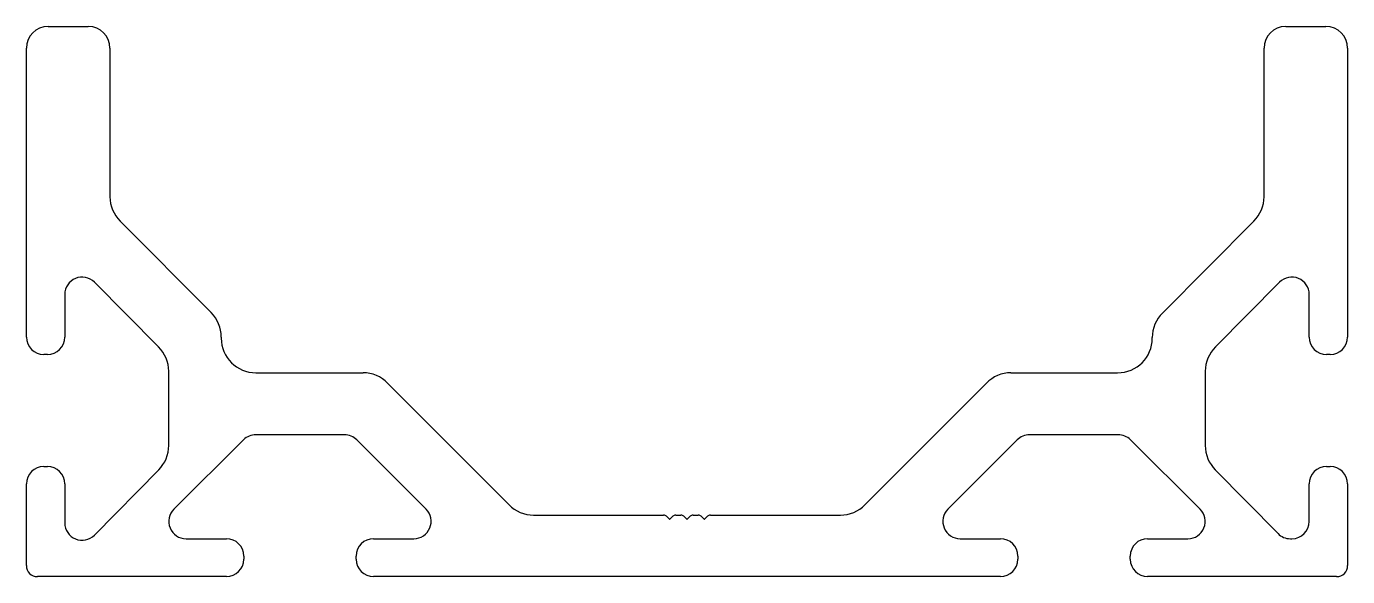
# Model space of a CAD drawing. Extents: x -38.1 to 38.1, y 0.2 to 31.9.
import ezdxf

# ---------------------------------------------------------------- set-up
doc = ezdxf.new("R2010")
doc.units = 0
doc.layers.add('1', color=7, linetype='CONTINUOUS')

msp = doc.modelspace()

# ---------------------------------------------------------------- linework, layer by layer
at = {"layer": '1', "color": 7, "linetype": 'CONTINUOUS'}
for p, q in [((-36.867, 31.91), (-34.545, 31.91)), ((34.536, 31.91), (36.857, 31.91)), ((-38.117, 13.978), (-38.117, 30.66)), ((-33.295, 30.66), (-33.295, 22.085)), ((33.286, 22.085), (33.286, 30.66)), ((38.107, 30.66), (38.107, 13.978)), ((-32.713, 20.674), (-27.457, 15.393)), ((27.424, 15.369), (32.703, 20.674)), ((-30.489, 13.415), (-34.196, 17.148)), ((34.187, 17.148), (30.48, 13.415)), ((-35.906, 16.444), (-35.906, 13.978)), ((35.896, 13.978), (35.896, 16.444)), ((-26.875, 13.982), (-26.875, 13.919)), ((26.842, 13.919), (26.842, 13.958)), ((-36.906, 12.978), (-37.117, 12.978)), ((37.107, 12.978), (36.896, 12.978)), ((-29.909, 7.72), (-29.909, 12.006)), ((-24.875, 11.919), (-18.694, 11.919)), ((18.685, 11.919), (24.842, 11.919)), ((29.899, 12.006), (29.899, 7.72)), ((-17.277, 11.331), (-10.272, 4.3)), ((10.263, 4.3), (17.268, 11.331)), ((-25.585, 8.054), (-29.611, 4.057)), ((-19.763, 8.345), (-24.88, 8.345)), ((-15.059, 4.055), (-19.056, 8.052)), ((19.046, 8.052), (15.049, 4.055)), ((24.871, 8.345), (19.753, 8.345)), ((29.601, 4.057), (25.575, 8.054)), ((-37.117, 6.51), (-36.906, 6.51)), ((-34.194, 2.553), (-30.484, 6.316)), ((30.475, 6.316), (34.093, 2.645)), ((36.896, 6.51), (37.107, 6.51)), ((-38.117, 0.795), (-38.117, 5.51)), ((-35.906, 5.51), (-35.906, 3.255)), ((35.896, 3.347), (35.896, 5.51)), ((38.107, 5.51), (38.107, 0.795)), ((-8.855, 3.711), (-1.358, 3.711)), ((-1.181, 3.638), (-1.01, 3.467)), ((-0.999, 3.467), (-0.828, 3.638)), ((-0.651, 3.711), (-0.358, 3.711)), ((-0.182, 3.638), (-0.01, 3.467)), ((0.001, 3.467), (0.172, 3.638)), ((0.349, 3.711), (0.642, 3.711)), ((0.818, 3.638), (0.989, 3.467)), ((1.001, 3.467), (1.172, 3.638)), ((1.349, 3.711), (8.846, 3.711)), ((-28.906, 2.347), (-26.581, 2.347)), ((-18.09, 2.347), (-15.766, 2.347)), ((15.756, 2.347), (18.08, 2.347)), ((26.572, 2.347), (28.896, 2.347)), ((34.805, 2.347), (34.896, 2.347)), ((-25.581, 1.347), (-25.581, 1.16)), ((-19.09, 1.16), (-19.09, 1.347)), ((19.08, 1.347), (19.08, 1.16)), ((25.572, 1.16), (25.572, 1.347)), ((-26.581, 0.16), (-37.482, 0.16)), ((18.08, 0.16), (-18.09, 0.16)), ((37.472, 0.16), (26.572, 0.16))]:
    msp.add_line(p, q, dxfattribs=at)
for centre, radius, start, end in [((-36.867, 30.66), 1.25, 90, 180), ((-34.545, 30.66), 1.25, 0, 90), ((34.536, 30.66), 1.25, 90, 180), ((36.857, 30.66), 1.25, 0, 90), ((-31.295, 22.085), 2, 180, 224.86326), ((31.286, 22.085), 2, 315.13674, 360), ((-34.906, 16.444), 1, 44.7961, 180), ((34.896, 16.444), 1, 0, 135.2039), ((-28.875, 13.982), 2, 0, 44.86326), ((28.842, 13.958), 2, 135.13674, 180), ((-37.117, 13.978), 1, 180, 270), ((-36.906, 13.978), 1, 270, 0), ((-24.875, 13.919), 2, 180, 270), ((24.842, 13.919), 2, 270, 0), ((36.896, 13.978), 1, 180, 270), ((37.107, 13.978), 1, 270, 0), ((-31.909, 12.006), 2, 360, 44.7961), ((31.899, 12.006), 2, 135.2039, 180), ((-18.694, 9.919), 2, 44.8937, 90), ((18.685, 9.919), 2, 90, 135.1063), ((-31.909, 7.72), 2, 315.40635, 0), ((-24.88, 7.345), 1, 90, 134.7961), ((-19.763, 7.345), 1, 45, 90), ((19.753, 7.345), 1, 90, 135), ((24.871, 7.345), 1, 45.2039, 90), ((31.899, 7.72), 2, 180, 224.59365), ((-37.117, 5.51), 1, 90, 180), ((-36.906, 5.51), 1, 0, 90), ((36.896, 5.51), 1, 90, 180), ((37.107, 5.51), 1, 0, 90), ((-28.906, 3.347), 1, 134.7961, 270), ((-15.766, 3.347), 1, 270, 45), ((-8.855, 5.711), 2, 224.8937, 270), ((8.846, 5.711), 2, 270, 315.1063), ((15.756, 3.347), 1, 135, 270), ((28.896, 3.347), 1, 270, 45.2039), ((-34.906, 3.255), 1, 180, 315.40635), ((-1.358, 3.462), 0.25, 45, 90), ((-1.005, 3.473), 0.008, 225, 315), ((-0.651, 3.462), 0.25, 90, 135), ((-0.358, 3.462), 0.25, 45, 90), ((-0.005, 3.473), 0.008, 225, 315), ((0.349, 3.462), 0.25, 90, 135), ((0.642, 3.462), 0.25, 45, 90), ((0.995, 3.473), 0.008, 225, 315), ((1.349, 3.462), 0.25, 90, 135), ((34.896, 3.347), 1, 270, 360), ((-26.581, 1.347), 1, 0, 90), ((-18.09, 1.347), 1, 90, 180), ((18.08, 1.347), 1, 0, 90), ((26.572, 1.347), 1, 90, 180), ((34.805, 3.347), 1, 224.59365, 270), ((-37.482, 0.795), 0.635, 180, 270), ((-26.581, 1.16), 1, 270, 0), ((-18.09, 1.16), 1, 180, 270), ((18.08, 1.16), 1, 270, 0), ((26.572, 1.16), 1, 180, 270), ((37.472, 0.795), 0.635, 270, 0)]:
    msp.add_arc(centre, radius, start, end, dxfattribs=at)

doc.saveas('drawing.dxf')
